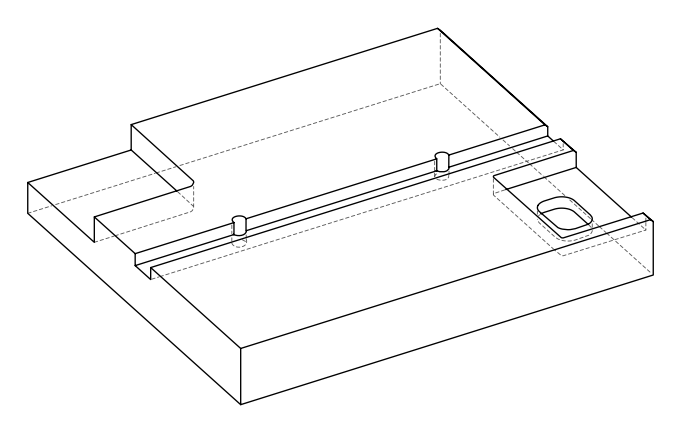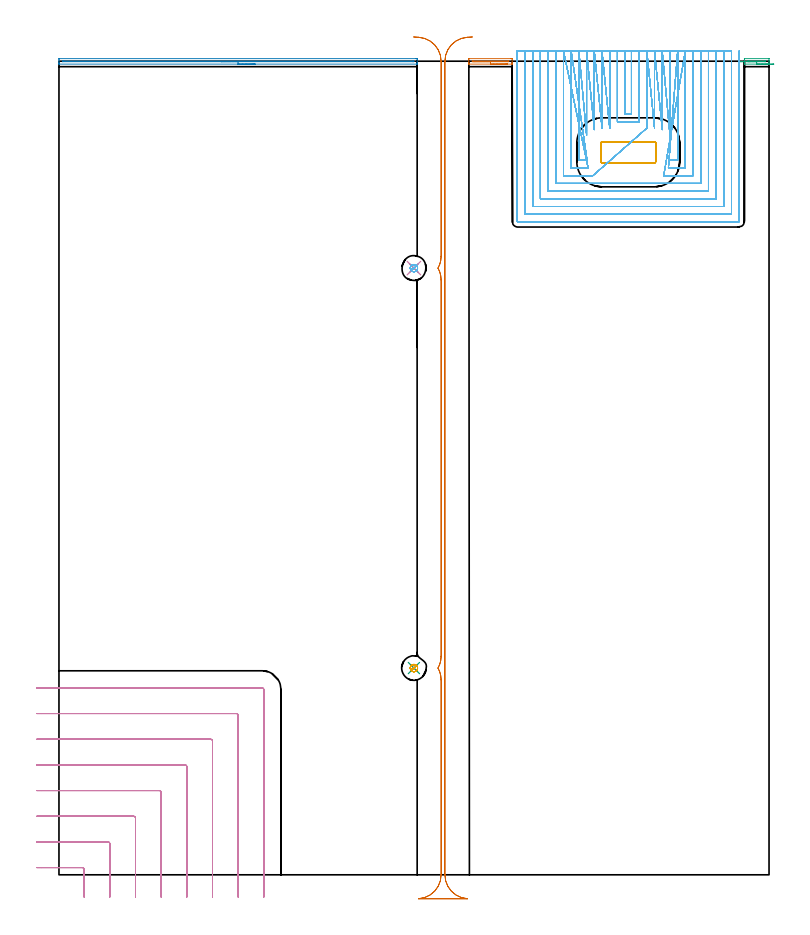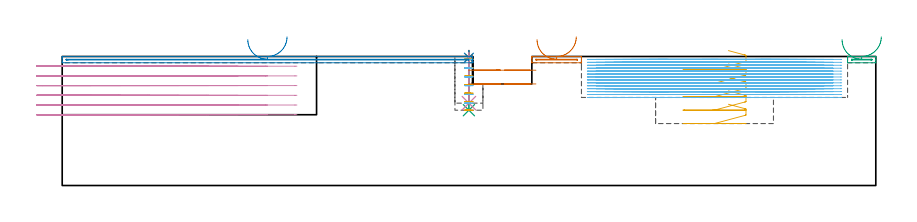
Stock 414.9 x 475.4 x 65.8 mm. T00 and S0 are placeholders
(PLAN: 13 operations, 7 tool changes, 163.4 min)
(1 SPOT_DRILL | STEP1POCKET | NXT0321_9005460120000 | 0.03 min | 2 mm3)
(2 SPOT_DRILL_1 | STEP1POCKET_1 | NXT0321_9005460120000 | 0.03 min | 5 mm3)
(3 DRILL_BLIND_HOLE_INTO_CENTER | STEP1POCKET | NXT0301_128 | 0.12 min | 2961 mm3)
(4 DRILL_BLIND_HOLE_INTO_CENTER_1 | STEP1POCKET_1 | NXT0301_128 | 0.1 min | 2554 mm3)
(5 MILL_ROUGH_BLIND_HOLE_CONTOUR | STEP1POCKET | NXT0201_013 | Spiral | 0.63 min | 1429 mm3)
(6 MILL_ROUGH_BLIND_HOLE_CONTOUR_1 | STEP1POCKET_1 | NXT0201_013 | Spiral | 0.54 min | 1256 mm3)
(7 AREA_MILL | FG_CHAMFER_SURFACE | UGT0205_001 | 0.55 min | 154 mm3)
(8 AREA_MILL_1 | FG_CHAMFER_SURFACE_1 | UGT0205_001 | 3.49 min | 1084 mm3)
(9 AREA_MILL_2 | FG_CHAMFER_SURFACE_2 | UGT0205_001 | 0.37 min | 86 mm3)
(10 MILL_CORNER_NOTCH_RECTANGULAR | CORNER_NOTCH_RECTANGULAR | UGT0201_136 | Follow Part, ap 5, ae 75% | 15.7 min | 458443 mm3)
(11 MILL_RECTANGULAR_POCKET | POCKET_RECTANGULAR_STRAIGHT | UGT0201_006 | Follow Part, ap 7, ae 75% | 1.66 min | 76507 mm3)
(12 MILL_SLOT | SLOT_PARTIAL_RECTANGULAR | UGT0201_014 | Follow Part, ap 1.5, ae 75% | 135.9 min | 227926 mm3)
(13 MILL_RECTANGULAR_SLOT | SLOT_RECTANGULAR | UGT0201_006 | Follow Part, ap 7, ae 75% | 4.31 min | 199561 mm3)
(TOOL NXT0321_9005460120000 | NC Spot Drill, 142deg, 12mm, Carbide, Uncoated | D12 PA142 FL30 Z2)
(TOOL NXT0301_128 | Carbide Drill 12mm [861.1-1200-036A1-GP GC34] | D12 PA150 FL37.4 Z2)
(TOOL NXT0201_013 | ENDMILL 10mm | D10 FL30 Z4)
(TOOL UGT0205_001 | Chamfer Mill 20 x 3 x 45 deg. | D20 FL50 Z2)
(TOOL UGT0201_136 | Carbide End Mill 20.0 | D20 FL30 Z4)
(TOOL UGT0201_006 | End Mill 28 mm | D28 FL25 Z2)
(TOOL UGT0201_014 | End mill 6 mm | D6 FL24 Z4)
(OP 1 SPOT_DRILL)
G17 G21 G94 G90
T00 M6
G54
G17 G0 G90 X207.4 Y120.8 S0 M3
G43 Z75.8 H0
G94 G81 G98 Z65.185 F250. R68.8
G80
M5
M2
(OP 2 SPOT_DRILL_1)
G17 G21 G94 G90
T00 M6
G54
G17 G0 G90 X207.4 Y354.5 S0 M3
G43 Z75.8 H0
G94 G81 G98 Z65.185 F250. R68.8
G80
M5
M2
(OP 3 DRILL_BLIND_HOLE_INTO_CENTER)
G17 G21 G94 G90
T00 M6
G54
G17 G0 G90 X207.4 Y120.8 S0 M3
G43 Z75.8 H1
G94 G81 G98 Z38.4 F250. R67.8
G80
M5
M2
(OP 4 DRILL_BLIND_HOLE_INTO_CENTER_1)
G17 G21 G94 G90
T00 M6
G54
G17 G0 G90 X207.4 Y354.5 S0 M3
G43 Z75.8 H1
G94 G81 G98 Z42. F250. R67.8
G80
M5
M2
(OP 5 MILL_ROUGH_BLIND_HOLE_CONTOUR)
G17 G21 G94 G90
T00 M6
G54
G17 G0 G90 X207.4 Y120.8 S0 M3
G43 Z75.8 H0
Z64.457
G94 G3 X207.793 Y122.557 R0.923 F250.
X205.455 Y121.715 R1.757
X206.485 Y118.855 R2.15
X205.455 Y121.715 R-2.15
X205.97 Y120.285 R1.075
X207.4 Y120.8 R1.075
G0 Z60.114
G3 X207.793 Y122.557 R0.923
X205.455 Y121.715 R1.757
X206.485 Y118.855 R2.15
X205.455 Y121.715 R-2.15
X205.97 Y120.285 R1.075
X207.4 Y120.8 R1.075
G0 Z55.771
G3 X207.793 Y122.557 R0.923
X205.455 Y121.715 R1.757
X206.485 Y118.855 R2.15
X205.455 Y121.715 R-2.15
X205.97 Y120.285 R1.075
X207.4 Y120.8 R1.075
G0 Z51.429
G3 X207.793 Y122.557 R0.923
X205.455 Y121.715 R1.757
X206.485 Y118.855 R2.15
X205.455 Y121.715 R-2.15
X205.97 Y120.285 R1.075
X207.4 Y120.8 R1.075
G0 Z47.086
G3 X207.793 Y122.557 R0.923
X205.455 Y121.715 R1.757
X206.485 Y118.855 R2.15
X205.455 Y121.715 R-2.15
X205.97 Y120.285 R1.075
X207.4 Y120.8 R1.075
G0 Z42.743
G3 X207.793 Y122.557 R0.923
X205.455 Y121.715 R1.757
X206.485 Y118.855 R2.15
X205.455 Y121.715 R-2.15
X205.97 Y120.285 R1.075
X207.4 Y120.8 R1.075
G0 Z38.4
G3 X207.793 Y122.557 R0.923
X205.455 Y121.715 R1.757
X206.485 Y118.855 R2.15
X205.455 Y121.715 R-2.15
X205.97 Y120.285 R1.075
X207.4 Y120.8 R1.075
G0 Z75.8
M5
M2
(OP 6 MILL_ROUGH_BLIND_HOLE_CONTOUR_1)
G17 G21 G94 G90
T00 M6
G54
G17 G0 G90 X207.4 Y354.5 S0 M3
G43 Z75.8 H0
Z64.333
G94 G3 X207.793 Y356.257 R0.923 F250.
X205.455 Y355.415 R1.757
X206.485 Y352.555 R2.15
X205.455 Y355.415 R-2.15
X205.97 Y353.985 R1.075
X207.4 Y354.5 R1.075
G0 Z59.867
G3 X207.793 Y356.257 R0.923
X205.455 Y355.415 R1.757
X206.485 Y352.555 R2.15
X205.455 Y355.415 R-2.15
X205.97 Y353.985 R1.075
X207.4 Y354.5 R1.075
G0 Z55.4
G3 X207.793 Y356.257 R0.923
X205.455 Y355.415 R1.757
X206.485 Y352.555 R2.15
X205.455 Y355.415 R-2.15
X205.97 Y353.985 R1.075
X207.4 Y354.5 R1.075
G0 Z50.933
G3 X207.793 Y356.257 R0.923
X205.455 Y355.415 R1.757
X206.485 Y352.555 R2.15
X205.455 Y355.415 R-2.15
X205.97 Y353.985 R1.075
X207.4 Y354.5 R1.075
G0 Z46.467
G3 X207.793 Y356.257 R0.923
X205.455 Y355.415 R1.757
X206.485 Y352.555 R2.15
X205.455 Y355.415 R-2.15
X205.97 Y353.985 R1.075
X207.4 Y354.5 R1.075
G0 Z42.
G3 X207.793 Y356.257 R0.923
X205.455 Y355.415 R1.757
X206.485 Y352.555 R2.15
X205.455 Y355.415 R-2.15
X205.97 Y353.985 R1.075
X207.4 Y354.5 R1.075
G0 Z75.8
M5
M2
(OP 7 AREA_MILL)
G17 G21 G94 G90
T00 M6
G54
G17 G0 G90 X262.15 Y473.7 S1061 M3
G43 Z75.8 H0
G94 G1 X262.112 Z74.928 F250.
X261.998 Z74.063
X261.809 Z73.212
X261.547 Z72.38
X261.213 Z71.574
X260.81 Z70.8
X260.342 Z70.064
X259.81 Z69.372
X259.221 Z68.729
X258.578 Z68.139
X257.886 Z67.608
X257.15 Z67.14
X256.376 Z66.737
X255.57 Z66.403
X254.738 Z66.141
X253.886 Z65.952
X253.022 Z65.838
X252.15 Z65.8
X239.657
X239.51 Y473.703 Z65.788
X239.504 Y473.802 Z65.69
X239.5 Y473.908 Z65.591
Y474.251 Z65.249
Y474.865 Z64.63
Y476.042 Z63.454
X239.502 Y476.605 Z62.891
X239.504 Y476.892 Z62.606
X239.51 Y476.893 Z62.604
X239.809 Y476.9 Z62.6
X264.196
X264.492 Y476.899 Z62.601
X264.79 Y476.893 Z62.604
X264.796 Y476.892 Z62.606
X264.8 Y476.605 Z62.891
Y474.865 Z64.63
Y473.908 Z65.592
X264.796 Y473.802 Z65.69
X264.79 Y473.703 Z65.788
X264.642 Y473.7 Z65.8
X252.15
Y475.114 Z64.386
X241.888 Y475.115 Z64.385
X241.629 Y475.117 Z64.383
X241.542 Y475.121 Z64.379
X241.509 Y475.125 Z64.375
X241.508 Y475.143 Z64.357
X241.503 Y475.24 Z64.26
X241.51 Y475.469 Z64.031
X241.744 Y475.479 Z64.021
X241.888 Y475.482 Z64.018
X242.145 Y475.485 Z64.015
X262.412
X262.671 Y475.483 Z64.017
X262.758 Y475.479 Z64.021
X262.791 Y475.475 Z64.025
X262.792 Y475.457 Z64.043
X262.795 Y475.361 Z64.139
X262.783 Y475.121 Z64.379
X262.412 Y475.117 Z64.383
X262.155 Y475.115 Z64.385
X252.15 Y475.114 Z64.386
X251.278 Z64.424
X250.414 Z64.538
X249.562 Z64.726
X248.73 Z64.989
X247.924 Z65.323
X247.15 Z65.725
X246.414 Z66.194
X245.722 Z66.725
X245.079 Z67.315
X244.49 Z67.958
X243.958 Z68.65
X243.49 Z69.386
X243.087 Z70.16
X242.753 Z70.966
X242.491 Z71.798
X242.302 Z72.649
X242.188 Z73.514
X242.15 Z74.386
G0 Z75.8
M5
M2
(OP 8 AREA_MILL_1)
G17 G21 G94 G90
T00 M6
G54
G17 G0 G90 X114.65 Y473.7 S1061 M3
G43 Z75.8 H0
G94 G1 X114.612 Z74.928 F250.
X114.498 Z74.063
X114.309 Z73.212
X114.047 Z72.38
X113.713 Z71.574
X113.31 Z70.8
X112.842 Z70.064
X112.31 Z69.372
X111.721 Z68.729
X111.078 Z68.139
X110.386 Z67.608
X109.65 Z67.14
X108.876 Z66.737
X108.07 Z66.403
X107.238 Z66.141
X106.386 Z65.952
X105.522 Z65.838
X104.65 Z65.8
X0.167
X0.01 Y473.703 Z65.788
X0.003 Y473.808 Z65.684
X0. Y473.92 Z65.579
Y474.214 Z65.285
Y474.865 Z64.63
Y476.06 Z63.436
X0.002 Y476.605 Z62.891
X0.004 Y476.892 Z62.606
X0.019 Y476.893 Z62.604
X0.318 Y476.9 Z62.6
X208.687
X208.983 Y476.899 Z62.601
X209.281 Y476.893 Z62.604
X209.296 Y476.892 Z62.606
X209.3 Y476.605 Z62.891
Y474.865 Z64.63
Y473.92 Z65.579
X209.297 Y473.808 Z65.684
X209.29 Y473.703 Z65.788
X209.133 Y473.7 Z65.8
X104.65
Y475.114 Z64.386
X2.399 Y475.115 Z64.385
X2.141 Y475.117 Z64.383
X2.047 Y475.121 Z64.379
X2.01 Y475.124 Z64.376
X2.008 Y475.144 Z64.356
X2.005 Y475.25 Z64.25
X2.017 Y475.479 Z64.021
X2.251 Y475.483 Z64.017
X2.399 Y475.485 Z64.015
X2.656 Y475.486 Z64.014
X3.037
X206.901 Y475.485 Z64.015
X207.159 Y475.483 Z64.017
X207.253 Y475.479 Z64.021
X207.29 Y475.476 Z64.024
X207.293 Y475.456 Z64.044
X207.299 Y475.347 Z64.153
Y475.199 Z64.301
X207.298 Y475.147 Z64.353
X207.295 Y475.126 Z64.374
X207.291 Y475.122 Z64.378
X207.281 Y475.12 Z64.38
X206.901 Y475.116 Z64.384
X206.644 Y475.114 Z64.386
X206.389
X104.65
X103.778 Z64.424
X102.914 Z64.538
X102.062 Z64.726
X101.23 Z64.989
X100.424 Z65.323
X99.65 Z65.725
X98.914 Z66.194
X98.222 Z66.725
X97.579 Z67.315
X96.99 Z67.958
X96.458 Z68.65
X95.99 Z69.386
X95.587 Z70.16
X95.253 Z70.966
X94.991 Z71.798
X94.802 Z72.649
X94.688 Z73.514
X94.65 Z74.386
G0 Z75.8
M5
M2
(OP 9 AREA_MILL_2)
G17 G21 G94 G90
T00 M6
G54
G17 G0 G90 X417.7 Y473.7 S1061 M3
G43 Z75.8 H0
G94 G1 X417.662 Z74.928 F250.
X417.548 Z74.063
X417.359 Z73.212
X417.097 Z72.38
X416.763 Z71.574
X416.36 Z70.8
X415.892 Z70.064
X415.36 Z69.372
X414.771 Z68.729
X414.128 Z68.139
X413.436 Z67.608
X412.7 Z67.14
X411.926 Z66.737
X411.12 Z66.403
X410.288 Z66.141
X409.437 Z65.952
X408.572 Z65.838
X407.7 Z65.8
X400.597
X400.51 Y473.703 Z65.789
X400.5 Y473.829 Z65.669
Y474.376 Z65.123
Y475.354 Z64.144
Y475.735 Z63.761
Y475.926 Z63.571
Y476.605 Z62.892
Y476.795 Z62.702
X400.502 Y476.892 Z62.606
X400.597 Y476.9 Z62.6
X414.509
X414.803 Y476.896 Z62.604
X414.898 Y476.892 Z62.606
X414.9 Y476.795 Z62.702
Y475.735 Z63.761
Y475.354 Z64.144
Y474.376 Z65.123
Y473.995 Z65.503
X414.899 Y473.827 Z65.671
X414.89 Y473.703 Z65.789
X414.803 Y473.7 Z65.8
X407.7
Y475.114 Z64.386
X403.45
X403.196 Y475.115 Z64.385
X402.817 Y475.116 Z64.384
X402.558 Y475.119 Z64.381
X402.52 Y475.121 Z64.379
X402.51 Y475.133 Z64.367
X402.503 Y475.172 Z64.328
X402.505 Y475.261 Z64.239
X402.514 Y475.479 Z64.021
X402.568 Y475.481 Z64.019
X402.696 Y475.484 Z64.016
X402.817 Y475.485 Z64.015
X403.071 Y475.486 Z64.014
X412.329 Y475.485 Z64.015
X412.583 Y475.484 Z64.016
X412.842 Y475.481 Z64.019
X412.88 Y475.479 Z64.021
X412.89 Y475.467 Z64.033
X412.896 Y475.429 Z64.071
X412.892 Y475.145 Z64.355
X412.891 Y475.128 Z64.372
X412.865 Y475.121 Z64.379
X412.773 Y475.118 Z64.382
X412.583 Y475.116 Z64.384
X412.329 Y475.114 Z64.386
X412.074
X407.7
X406.828 Z64.424
X405.964 Z64.538
X405.112 Z64.726
X404.28 Z64.989
X403.474 Z65.323
X402.7 Z65.725
X401.964 Z66.194
X401.272 Z66.725
X400.629 Z67.315
X400.04 Z67.958
X399.508 Z68.65
X399.04 Z69.386
X398.637 Z70.16
X398.303 Z70.965
X398.041 Z71.798
X397.852 Z72.649
X397.738 Z73.514
X397.7 Z74.386
G0 Z75.8
M5
M2
(OP 10 MILL_CORNER_NOTCH_RECTANGULAR)
G17 G21 G94 G90
T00 M6
G54
G17 G0 G90 X14.7 Y-13. S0 M3
G43 Z75.8 H0
Z60.85
G94 G1 Y-10. F250.
Y3.208 F500.
G3 X13.708 Y4.2 R1.
G1 X-10.
X-13. F250.
G0 Z75.8
X29.7 Y-13.
Z60.85
G1 Y-10.
Y18.207 F500.
G3 X28.707 Y19.2 R1.
G1 X-10.
X-13. F250.
G0 Z75.8
X44.7 Y-13.
Z60.85
G1 Y-10.
Y33.207 F500.
G3 X43.707 Y34.2 R1.
G1 X-10.
X-13. F250.
G0 Z75.8
X59.7 Y-13.
Z60.85
G1 Y-10.
Y48.206 F500.
G3 X58.706 Y49.2 R1.
G1 X-10.
X-13. F250.
G0 Z75.8
X74.7 Y-13.
Z60.85
G1 Y-10.
Y63.206 F500.
G3 X73.706 Y64.2 R1.
G1 X-10.
X-13. F250.
G0 Z75.8
X89.7 Y-13.
Z60.85
G1 Y-10.
Y78.206 F500.
G3 X88.706 Y79.2 R1.
G1 X-10.
X-13. F250.
G0 Z75.8
X104.7 Y-13.
Z60.85
G1 Y-10.
Y93.205 F500.
G3 X103.705 Y94.2 R1.
G1 X-10.
X-13. F250.
G0 Z75.8
X119.7 Y-13.
Z60.85
G1 Y-10.
Y108.205 F500.
G3 X118.705 Y109.2 R1.
G1 X-10.
X-13. F250.
G0 Z75.8
X14.7 Y-13.
Z55.9
G1 Y-10.
Y3.208 F500.
G3 X13.708 Y4.2 R1.
G1 X-10.
X-13. F250.
G0 Z75.8
X29.7 Y-13.
Z55.9
G1 Y-10.
Y18.207 F500.
G3 X28.707 Y19.2 R1.
G1 X-10.
X-13. F250.
G0 Z75.8
X44.7 Y-13.
Z55.9
G1 Y-10.
Y33.207 F500.
G3 X43.707 Y34.2 R1.
G1 X-10.
X-13. F250.
G0 Z75.8
X59.7 Y-13.
Z55.9
G1 Y-10.
Y48.206 F500.
G3 X58.706 Y49.2 R1.
G1 X-10.
X-13. F250.
G0 Z75.8
X74.7 Y-13.
Z55.9
G1 Y-10.
Y63.206 F500.
G3 X73.706 Y64.2 R1.
G1 X-10.
X-13. F250.
G0 Z75.8
X89.7 Y-13.
Z55.9
G1 Y-10.
Y78.206 F500.
G3 X88.706 Y79.2 R1.
G1 X-10.
X-13. F250.
G0 Z75.8
X104.7 Y-13.
Z55.9
G1 Y-10.
Y93.205 F500.
G3 X103.705 Y94.2 R1.
G1 X-10.
X-13. F250.
G0 Z75.8
X119.7 Y-13.
Z55.9
G1 Y-10.
Y108.205 F500.
G3 X118.705 Y109.2 R1.
G1 X-10.
X-13. F250.
G0 Z75.8
X14.7 Y-13.
Z50.95
G1 Y-10.
Y3.208 F500.
G3 X13.708 Y4.2 R1.
G1 X-10.
X-13. F250.
G0 Z75.8
X29.7 Y-13.
Z50.95
G1 Y-10.
Y18.207 F500.
G3 X28.707 Y19.2 R1.
G1 X-10.
X-13. F250.
G0 Z75.8
X44.7 Y-13.
Z50.95
G1 Y-10.
Y33.207 F500.
G3 X43.707 Y34.2 R1.
G1 X-10.
X-13. F250.
G0 Z75.8
X59.7 Y-13.
Z50.95
G1 Y-10.
Y48.206 F500.
G3 X58.706 Y49.2 R1.
G1 X-10.
X-13. F250.
G0 Z75.8
X74.7 Y-13.
Z50.95
G1 Y-10.
Y63.206 F500.
G3 X73.706 Y64.2 R1.
G1 X-10.
X-13. F250.
G0 Z75.8
X89.7 Y-13.
Z50.95
G1 Y-10.
Y78.206 F500.
G3 X88.706 Y79.2 R1.
G1 X-10.
X-13. F250.
G0 Z75.8
X104.7 Y-13.
Z50.95
G1 Y-10.
Y93.205 F500.
G3 X103.705 Y94.2 R1.
G1 X-10.
X-13. F250.
G0 Z75.8
X119.7 Y-13.
Z50.95
G1 Y-10.
Y108.205 F500.
G3 X118.705 Y109.2 R1.
G1 X-10.
X-13. F250.
G0 Z75.8
X14.7 Y-13.
Z46.
G1 Y-10.
Y3.208 F500.
G3 X13.708 Y4.2 R1.
G1 X-10.
X-13. F250.
G0 Z75.8
X29.7 Y-13.
Z46.
G1 Y-10.
Y18.207 F500.
G3 X28.707 Y19.2 R1.
G1 X-10.
X-13. F250.
G0 Z75.8
X44.7 Y-13.
Z46.
G1 Y-10.
Y33.207 F500.
G3 X43.707 Y34.2 R1.
G1 X-10.
X-13. F250.
G0 Z75.8
X59.7 Y-13.
Z46.
G1 Y-10.
Y48.206 F500.
G3 X58.706 Y49.2 R1.
G1 X-10.
X-13. F250.
G0 Z75.8
X74.7 Y-13.
Z46.
G1 Y-10.
Y63.206 F500.
G3 X73.706 Y64.2 R1.
G1 X-10.
X-13. F250.
G0 Z75.8
X89.7 Y-13.
Z46.
G1 Y-10.
Y78.206 F500.
G3 X88.706 Y79.2 R1.
G1 X-10.
X-13. F250.
G0 Z75.8
X104.7 Y-13.
Z46.
G1 Y-10.
Y93.205 F500.
G3 X103.705 Y94.2 R1.
G1 X-10.
X-13. F250.
G0 Z75.8
X119.7 Y-13.
Z46.
G1 Y-10.
Y108.205 F500.
G3 X118.705 Y109.2 R1.
G1 X-10.
X-13. F250.
G0 Z75.8
X14.7 Y-13.
Z41.05
G1 Y-10.
Y3.208 F500.
G3 X13.708 Y4.2 R1.
G1 X-10.
X-13. F250.
G0 Z75.8
X29.7 Y-13.
Z41.05
G1 Y-10.
Y18.207 F500.
G3 X28.707 Y19.2 R1.
G1 X-10.
X-13. F250.
G0 Z75.8
X44.7 Y-13.
Z41.05
G1 Y-10.
Y33.207 F500.
G3 X43.707 Y34.2 R1.
G1 X-10.
X-13. F250.
G0 Z75.8
X59.7 Y-13.
Z41.05
G1 Y-10.
Y48.206 F500.
G3 X58.706 Y49.2 R1.
G1 X-10.
X-13. F250.
G0 Z75.8
X74.7 Y-13.
Z41.05
G1 Y-10.
Y63.206 F500.
G3 X73.706 Y64.2 R1.
G1 X-10.
X-13. F250.
G0 Z75.8
X89.7 Y-13.
Z41.05
G1 Y-10.
Y78.206 F500.
G3 X88.706 Y79.2 R1.
G1 X-10.
X-13. F250.
G0 Z75.8
X104.7 Y-13.
Z41.05
G1 Y-10.
Y93.205 F500.
G3 X103.705 Y94.2 R1.
G1 X-10.
X-13. F250.
G0 Z75.8
X119.7 Y-13.
Z41.05
G1 Y-10.
Y108.205 F500.
G3 X118.705 Y109.2 R1.
G1 X-10.
X-13. F250.
G0 Z75.8
X14.7 Y-13.
Z36.1
G1 Y-10.
Y3.208 F500.
G3 X13.708 Y4.2 R1.
G1 X-10.
X-13. F250.
G0 Z75.8
X29.7 Y-13.
Z36.1
G1 Y-10.
Y18.207 F500.
G3 X28.707 Y19.2 R1.
G1 X-10.
X-13. F250.
G0 Z75.8
X44.7 Y-13.
Z36.1
G1 Y-10.
Y33.207 F500.
G3 X43.707 Y34.2 R1.
G1 X-10.
X-13. F250.
G0 Z75.8
X59.7 Y-13.
Z36.1
G1 Y-10.
Y48.206 F500.
G3 X58.706 Y49.2 R1.
G1 X-10.
X-13. F250.
G0 Z75.8
X74.7 Y-13.
Z36.1
G1 Y-10.
Y63.206 F500.
G3 X73.706 Y64.2 R1.
G1 X-10.
X-13. F250.
G0 Z75.8
X89.7 Y-13.
Z36.1
G1 Y-10.
Y78.206 F500.
G3 X88.706 Y79.2 R1.
G1 X-10.
X-13. F250.
G0 Z75.8
X104.7 Y-13.
Z36.1
G1 Y-10.
Y93.205 F500.
G3 X103.705 Y94.2 R1.
G1 X-10.
X-13. F250.
G0 Z75.8
X119.7 Y-13.
Z36.1
G1 Y-10.
Y108.205 F500.
G3 X118.705 Y109.2 R1.
G1 X-10.
X-13. F250.
G0 Z75.8
M5
M2
(OP 11 MILL_RECTANGULAR_POCKET)
G17 G21 G94 G90
T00 M6
G54
G17 G0 G90 X339.732 Y416. S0 M3
G43 Z75.8 H0
Z68.8
G94 G1 X348. Z66.585 F250.
X348.084 Z66.562
X348.308 Y416.066 Z66.499
X348.499 Y416.201 Z66.437
X348.634 Y416.392 Z66.374
X348.7 Y416.616 Z66.312
Y427.684 Z63.346
X348.634 Y427.908 Z63.283
X348.499 Y428.099 Z63.221
X348.308 Y428.234 Z63.158
X348.084 Y428.3 Z63.095
X332.65 Z58.96
X317.3 F500.
G3 X316.6 Y427.6 R0.7
G1 Y416.7
G3 X317.3 Y416. R0.7
G1 X348.
G3 X348.7 Y416.7 R0.7
G1 Y427.6
G3 X348. Y428.3 R0.7
G1 X332.65
X331.65
G0 X339.732 Y416. Z61.96
G1 X348. Z59.745 F250.
X348.084 Z59.722
X348.308 Y416.066 Z59.659
X348.499 Y416.201 Z59.597
X348.634 Y416.392 Z59.534
X348.7 Y416.616 Z59.472
Y427.684 Z56.506
X348.634 Y427.908 Z56.443
X348.499 Y428.099 Z56.381
X348.308 Y428.234 Z56.318
X348.084 Y428.3 Z56.255
X332.65 Z52.12
X317.3 F500.
G3 X316.6 Y427.6 R0.7
G1 Y416.7
G3 X317.3 Y416. R0.7
G1 X348.
G3 X348.7 Y416.7 R0.7
G1 Y427.6
G3 X348. Y428.3 R0.7
G1 X332.65
X331.65
G0 X339.732 Y416. Z55.12
G1 X348. Z52.905 F250.
X348.084 Z52.882
X348.308 Y416.066 Z52.819
X348.499 Y416.201 Z52.757
X348.634 Y416.392 Z52.694
X348.7 Y416.616 Z52.632
Y427.684 Z49.666
X348.634 Y427.908 Z49.603
X348.499 Y428.099 Z49.541
X348.308 Y428.234 Z49.478
X348.084 Y428.3 Z49.415
X332.65 Z45.28
X317.3 F500.
G3 X316.6 Y427.6 R0.7
G1 Y416.7
G3 X317.3 Y416. R0.7
G1 X348.
G3 X348.7 Y416.7 R0.7
G1 Y427.6
G3 X348. Y428.3 R0.7
G1 X332.65
X331.65
G0 X339.732 Y416. Z48.28
G1 X348. Z46.065 F250.
X348.084 Z46.042
X348.308 Y416.066 Z45.979
X348.499 Y416.201 Z45.917
X348.634 Y416.392 Z45.854
X348.7 Y416.616 Z45.792
Y427.684 Z42.826
X348.634 Y427.908 Z42.763
X348.499 Y428.099 Z42.701
X348.308 Y428.234 Z42.638
X348.084 Y428.3 Z42.575
X332.65 Z38.44
X317.3 F500.
G3 X316.6 Y427.6 R0.7
G1 Y416.7
G3 X317.3 Y416. R0.7
G1 X348.
G3 X348.7 Y416.7 R0.7
G1 Y427.6
G3 X348. Y428.3 R0.7
G1 X332.65
X331.65
G0 X339.732 Y416. Z41.44
G1 X348. Z39.225 F250.
X348.084 Z39.202
X348.308 Y416.066 Z39.139
X348.499 Y416.201 Z39.077
X348.634 Y416.392 Z39.014
X348.7 Y416.616 Z38.952
Y427.684 Z35.986
X348.634 Y427.908 Z35.923
X348.499 Y428.099 Z35.861
X348.308 Y428.234 Z35.798
X348.084 Y428.3 Z35.735
X332.65 Z31.6
X317.3 F500.
G3 X316.6 Y427.6 R0.7
G1 Y416.7
G3 X317.3 Y416. R0.7
G1 X348.
G3 X348.7 Y416.7 R0.7
G1 Y427.6
G3 X348. Y428.3 R0.7
G1 X332.65
X331.65
G0 Z75.8
M5
M2
(OP 12 MILL_SLOT)
G17 G21 G94 G90
T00 M6
G54
G17 G0 G90 X330.8 Y481.4 S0 M3
G43 Z75.8 H0
Z64.307
G94 G1 Y478.4 F250.
Y444.5 F500.
X334.5
Y478.4
Y481.4 F250.
X326.3
Y478.4
Y440. F500.
X339.
Y478.4
Y481.4 F250.
X321.8
Y478.4
Y439.3 F500.
Y436.3 F250.
X317.3 Y481.4 F500.
Y478.4 F250.
Y439.313 F500.
Y436.313 F250.
X312.8 Y481.4 F500.
Y478.4 F250.
Y438.409 F500.
Y435.409 F250.
X308.3 Y481.4 F500.
Y478.4 F250.
Y435.064 F500.
Y432.064 F250.
X303.8 Y481.4 F500.
Y478.4 F250.
Y417.5 F500.
X305.6
X308.6 F250.
X299.3 Y481.4 F500.
Y478.4 F250.
Y413. F500.
X306.204
X309.204 F250.
X294.8 Y481.4 F500.
Y478.4 F250.
Y408.5 F500.
X308.961
X311.961 F250.
X343.5 Y436.3 F500.
Y439.3 F250.
Y478.4 F500.
Y481.4 F250.
X348. Y436.309 F500.
Y439.309 F250.
Y478.4 F500.
Y481.4 F250.
X352.5 Y435.409 F500.
Y438.409 F250.
Y478.4 F500.
Y481.4 F250.
X357. Y432.067 F500.
Y435.067 F250.
Y478.4 F500.
Y481.4 F250.
X356.7 Y417.5 F500.
X359.7 F250.
X361.5 F500.
Y478.4
Y481.4 F250.
X356.101 Y413. F500.
X359.101 F250.
X366. F500.
Y478.4
Y481.4 F250.
X353.345 Y408.5 F500.
X356.345 F250.
X370.5 F500.
Y478.4
Y481.4 F250.
X290.3
Y478.4
Y404. F500.
X375.
Y478.4
Y481.4 F250.
X285.8
Y478.4
Y399.5 F500.
X379.5
Y478.4
Y481.4 F250.
X281.3
Y478.4
Y395. F500.
X384.
Y478.4
Y481.4 F250.
X276.8
Y478.4
Y390.5 F500.
X388.5
Y478.4
Y481.4 F250.
X272.3
Y478.4
Y386. F500.
X393.
Y478.4
Y481.4 F250.
X267.8
Y478.4
Y381.9 F500.
G3 X268.2 Y381.5 R0.4
G1 X397.1
G3 X397.5 Y381.9 R0.4
G1 Y478.4
Y481.4 F250.
G0 X330.8 Z62.814
G1 Y478.4
Y444.5 F500.
X334.5
Y478.4
Y481.4 F250.
X326.3
Y478.4
Y440. F500.
X339.
Y478.4
Y481.4 F250.
X321.8
Y478.4
Y439.3 F500.
Y436.3 F250.
X317.3 Y481.4 F500.
Y478.4 F250.
Y439.313 F500.
Y436.313 F250.
X312.8 Y481.4 F500.
Y478.4 F250.
Y438.409 F500.
Y435.409 F250.
X308.3 Y481.4 F500.
Y478.4 F250.
Y435.064 F500.
Y432.064 F250.
X303.8 Y481.4 F500.
Y478.4 F250.
Y417.5 F500.
X305.6
X308.6 F250.
X299.3 Y481.4 F500.
Y478.4 F250.
Y413. F500.
X306.204
X309.204 F250.
X294.8 Y481.4 F500.
Y478.4 F250.
Y408.5 F500.
X308.961
X311.961 F250.
X343.5 Y436.3 F500.
Y439.3 F250.
Y478.4 F500.
Y481.4 F250.
X348. Y436.309 F500.
Y439.309 F250.
Y478.4 F500.
Y481.4 F250.
X352.5 Y435.409 F500.
Y438.409 F250.
Y478.4 F500.
Y481.4 F250.
X357. Y432.067 F500.
Y435.067 F250.
Y478.4 F500.
Y481.4 F250.
X356.7 Y417.5 F500.
X359.7 F250.
X361.5 F500.
Y478.4
Y481.4 F250.
X356.101 Y413. F500.
X359.101 F250.
X366. F500.
Y478.4
Y481.4 F250.
X353.345 Y408.5 F500.
X356.345 F250.
X370.5 F500.
Y478.4
Y481.4 F250.
X290.3
Y478.4
Y404. F500.
X375.
Y478.4
Y481.4 F250.
X285.8
Y478.4
Y399.5 F500.
X379.5
Y478.4
Y481.4 F250.
X281.3
Y478.4
Y395. F500.
X384.
Y478.4
Y481.4 F250.
X276.8
Y478.4
Y390.5 F500.
X388.5
Y478.4
Y481.4 F250.
X272.3
Y478.4
Y386. F500.
X393.
Y478.4
Y481.4 F250.
X267.8
Y478.4
Y381.9 F500.
G3 X268.2 Y381.5 R0.4
G1 X397.1
G3 X397.5 Y381.9 R0.4
G1 Y478.4
Y481.4 F250.
G0 X330.8 Z61.321
G1 Y478.4
Y444.5 F500.
X334.5
Y478.4
Y481.4 F250.
X326.3
Y478.4
Y440. F500.
X339.
Y478.4
Y481.4 F250.
X321.8
Y478.4
Y439.3 F500.
Y436.3 F250.
X317.3 Y481.4 F500.
Y478.4 F250.
Y439.313 F500.
Y436.313 F250.
X312.8 Y481.4 F500.
Y478.4 F250.
Y438.409 F500.
Y435.409 F250.
X308.3 Y481.4 F500.
Y478.4 F250.
Y435.064 F500.
Y432.064 F250.
X303.8 Y481.4 F500.
Y478.4 F250.
Y417.5 F500.
X305.6
X308.6 F250.
X299.3 Y481.4 F500.
Y478.4 F250.
Y413. F500.
X306.204
X309.204 F250.
X294.8 Y481.4 F500.
Y478.4 F250.
Y408.5 F500.
X308.963
X311.963 F250.
X343.5 Y436.3 F500.
Y439.3 F250.
Y478.4 F500.
Y481.4 F250.
X348. Y436.309 F500.
Y439.309 F250.
Y478.4 F500.
Y481.4 F250.
X352.5 Y435.409 F500.
Y438.409 F250.
Y478.4 F500.
Y481.4 F250.
X357. Y432.067 F500.
Y435.067 F250.
Y478.4 F500.
Y481.4 F250.
X356.7 Y417.5 F500.
X359.7 F250.
X361.5 F500.
Y478.4
Y481.4 F250.
X356.101 Y413. F500.
X359.101 F250.
X366. F500.
Y478.4
Y481.4 F250.
X353.345 Y408.5 F500.
X356.345 F250.
X370.5 F500.
Y478.4
Y481.4 F250.
X290.3
Y478.4
Y404. F500.
X375.
Y478.4
Y481.4 F250.
X285.8
Y478.4
Y399.5 F500.
X379.5
Y478.4
Y481.4 F250.
X281.3
Y478.4
Y395. F500.
X384.
Y478.4
Y481.4 F250.
X276.8
Y478.4
Y390.5 F500.
X388.5
Y478.4
Y481.4 F250.
X272.3
Y478.4
Y386. F500.
X393.
Y478.4
Y481.4 F250.
X267.8
Y478.4
Y381.9 F500.
G3 X268.2 Y381.5 R0.4
G1 X397.1
G3 X397.5 Y381.9 R0.4
G1 Y478.4
Y481.4 F250.
G0 X330.8 Z59.829
G1 Y478.4
Y444.5 F500.
X334.5
Y478.4
Y481.4 F250.
X326.3
Y478.4
Y440. F500.
X339.
Y478.4
Y481.4 F250.
X321.8
Y478.4
Y439.3 F500.
Y436.3 F250.
X317.3 Y481.4 F500.
Y478.4 F250.
Y439.313 F500.
Y436.313 F250.
X312.8 Y481.4 F500.
Y478.4 F250.
Y438.409 F500.
Y435.409 F250.
X308.3 Y481.4 F500.
Y478.4 F250.
Y435.064 F500.
Y432.064 F250.
X303.8 Y481.4 F500.
Y478.4 F250.
Y417.5 F500.
X305.6
X308.6 F250.
X299.3 Y481.4 F500.
Y478.4 F250.
Y413. F500.
X306.204
X309.204 F250.
X294.8 Y481.4 F500.
Y478.4 F250.
Y408.5 F500.
X308.963
X311.963 F250.
X343.5 Y436.3 F500.
Y439.3 F250.
Y478.4 F500.
Y481.4 F250.
X348. Y436.309 F500.
Y439.309 F250.
Y478.4 F500.
Y481.4 F250.
X352.5 Y435.409 F500.
Y438.409 F250.
Y478.4 F500.
Y481.4 F250.
X357. Y432.067 F500.
Y435.067 F250.
Y478.4 F500.
Y481.4 F250.
X356.7 Y417.5 F500.
X359.7 F250.
X361.5 F500.
Y478.4
Y481.4 F250.
X356.101 Y413. F500.
X359.101 F250.
X366. F500.
Y478.4
Y481.4 F250.
X353.345 Y408.5 F500.
X356.345 F250.
X370.5 F500.
Y478.4
Y481.4 F250.
X290.3
Y478.4
Y404. F500.
X375.
Y478.4
Y481.4 F250.
X285.8
Y478.4
Y399.5 F500.
X379.5
Y478.4
Y481.4 F250.
X281.3
Y478.4
Y395. F500.
X384.
Y478.4
Y481.4 F250.
X276.8
Y478.4
Y390.5 F500.
X388.5
Y478.4
Y481.4 F250.
X272.3
Y478.4
Y386. F500.
X393.
Y478.4
Y481.4 F250.
X267.8
Y478.4
Y381.9 F500.
G3 X268.2 Y381.5 R0.4
G1 X397.1
G3 X397.5 Y381.9 R0.4
G1 Y478.4
Y481.4 F250.
G0 X330.8 Z58.336
G1 Y478.4
Y444.5 F500.
X334.5
Y478.4
Y481.4 F250.
X326.3
Y478.4
Y440. F500.
X339.
Y478.4
Y481.4 F250.
X321.8
Y478.4
Y439.3 F500.
Y436.3 F250.
X317.3 Y481.4 F500.
Y478.4 F250.
Y439.313 F500.
Y436.313 F250.
X312.8 Y481.4 F500.
Y478.4 F250.
Y438.409 F500.
Y435.409 F250.
X308.3 Y481.4 F500.
Y478.4 F250.
Y435.064 F500.
Y432.064 F250.
X303.8 Y481.4 F500.
Y478.4 F250.
Y417.5 F500.
X305.6
X308.6 F250.
X299.3 Y481.4 F500.
Y478.4 F250.
Y413. F500.
X306.204
X309.204 F250.
X294.8 Y481.4 F500.
Y478.4 F250.
Y408.5 F500.
X308.961
X311.961 F250.
X343.5 Y436.3 F500.
Y439.3 F250.
Y478.4 F500.
Y481.4 F250.
X348. Y436.309 F500.
Y439.309 F250.
Y478.4 F500.
Y481.4 F250.
X352.5 Y435.409 F500.
Y438.409 F250.
Y478.4 F500.
Y481.4 F250.
X357. Y432.067 F500.
Y435.067 F250.
Y478.4 F500.
Y481.4 F250.
X356.7 Y417.5 F500.
X359.7 F250.
X361.5 F500.
Y478.4
Y481.4 F250.
X356.101 Y413. F500.
X359.101 F250.
X366. F500.
Y478.4
Y481.4 F250.
X353.345 Y408.5 F500.
X356.345 F250.
X370.5 F500.
Y478.4
Y481.4 F250.
X290.3
Y478.4
Y404. F500.
X375.
Y478.4
Y481.4 F250.
X285.8
Y478.4
Y399.5 F500.
X379.5
Y478.4
Y481.4 F250.
X281.3
Y478.4
Y395. F500.
X384.
Y478.4
Y481.4 F250.
X276.8
Y478.4
Y390.5 F500.
X388.5
Y478.4
Y481.4 F250.
X272.3
Y478.4
Y386. F500.
X393.
Y478.4
Y481.4 F250.
X267.8
Y478.4
Y381.9 F500.
G3 X268.2 Y381.5 R0.4
G1 X397.1
G3 X397.5 Y381.9 R0.4
G1 Y478.4
Y481.4 F250.
G0 X330.8 Z56.843
G1 Y478.4
Y444.5 F500.
X334.5
Y478.4
Y481.4 F250.
X326.3
Y478.4
Y440. F500.
X339.
Y478.4
Y481.4 F250.
X321.8
Y478.4
Y439.3 F500.
Y436.3 F250.
X317.3 Y481.4 F500.
Y478.4 F250.
Y439.313 F500.
Y436.313 F250.
X312.8 Y481.4 F500.
Y478.4 F250.
Y438.409 F500.
Y435.409 F250.
X308.3 Y481.4 F500.
Y478.4 F250.
Y435.064 F500.
Y432.064 F250.
X303.8 Y481.4 F500.
Y478.4 F250.
Y417.5 F500.
X305.6
X308.6 F250.
X299.3 Y481.4 F500.
Y478.4 F250.
Y413. F500.
X306.204
X309.204 F250.
X294.8 Y481.4 F500.
Y478.4 F250.
Y408.5 F500.
X308.961
X311.961 F250.
X343.5 Y436.3 F500.
Y439.3 F250.
Y478.4 F500.
Y481.4 F250.
X348. Y436.309 F500.
Y439.309 F250.
Y478.4 F500.
Y481.4 F250.
X352.5 Y435.409 F500.
Y438.409 F250.
Y478.4 F500.
Y481.4 F250.
X357. Y432.067 F500.
Y435.067 F250.
Y478.4 F500.
Y481.4 F250.
X356.7 Y417.5 F500.
X359.7 F250.
X361.5 F500.
Y478.4
Y481.4 F250.
X356.101 Y413. F500.
X359.101 F250.
X366. F500.
Y478.4
Y481.4 F250.
X353.345 Y408.5 F500.
X356.345 F250.
X370.5 F500.
Y478.4
Y481.4 F250.
X290.3
Y478.4
Y404. F500.
X375.
Y478.4
Y481.4 F250.
X285.8
Y478.4
Y399.5 F500.
X379.5
Y478.4
Y481.4 F250.
X281.3
Y478.4
Y395. F500.
X384.
Y478.4
Y481.4 F250.
X276.8
Y478.4
Y390.5 F500.
X388.5
Y478.4
Y481.4 F250.
X272.3
Y478.4
Y386. F500.
X393.
Y478.4
Y481.4 F250.
X267.8
Y478.4
Y381.9 F500.
G3 X268.2 Y381.5 R0.4
G1 X397.1
G3 X397.5 Y381.9 R0.4
G1 Y478.4
Y481.4 F250.
G0 X330.8 Z55.35
G1 Y478.4
Y444.5 F500.
X334.5
Y478.4
Y481.4 F250.
X326.3
Y478.4
Y440. F500.
X339.
Y478.4
Y481.4 F250.
X321.8
Y478.4
Y439.3 F500.
Y436.3 F250.
X317.3 Y481.4 F500.
Y478.4 F250.
Y439.313 F500.
Y436.313 F250.
X312.8 Y481.4 F500.
Y478.4 F250.
Y438.409 F500.
Y435.409 F250.
X308.3 Y481.4 F500.
Y478.4 F250.
Y435.064 F500.
Y432.064 F250.
X303.8 Y481.4 F500.
Y478.4 F250.
Y417.5 F500.
X305.6
X308.6 F250.
X299.3 Y481.4 F500.
Y478.4 F250.
Y413. F500.
X306.204
X309.204 F250.
X294.8 Y481.4 F500.
Y478.4 F250.
Y408.5 F500.
X308.961
X311.961 F250.
X343.5 Y436.3 F500.
Y439.3 F250.
Y478.4 F500.
Y481.4 F250.
X348. Y436.309 F500.
Y439.309 F250.
Y478.4 F500.
Y481.4 F250.
X352.5 Y435.409 F500.
Y438.409 F250.
Y478.4 F500.
Y481.4 F250.
X357. Y432.067 F500.
Y435.067 F250.
Y478.4 F500.
Y481.4 F250.
X356.7 Y417.5 F500.
X359.7 F250.
X361.5 F500.
Y478.4
Y481.4 F250.
X356.101 Y413. F500.
X359.101 F250.
X366. F500.
Y478.4
Y481.4 F250.
X353.345 Y408.5 F500.
X356.345 F250.
X370.5 F500.
Y478.4
Y481.4 F250.
X290.3
Y478.4
Y404. F500.
X375.
Y478.4
Y481.4 F250.
X285.8
Y478.4
Y399.5 F500.
X379.5
Y478.4
Y481.4 F250.
X281.3
Y478.4
Y395. F500.
X384.
Y478.4
Y481.4 F250.
X276.8
Y478.4
Y390.5 F500.
X388.5
Y478.4
Y481.4 F250.
X272.3
Y478.4
Y386. F500.
X393.
Y478.4
Y481.4 F250.
X267.8
Y478.4
Y381.9 F500.
G3 X268.2 Y381.5 R0.4
G1 X397.1
G3 X397.5 Y381.9 R0.4
G1 Y478.4
Y481.4 F250.
G0 X330.8 Z53.857
G1 Y478.4
Y444.5 F500.
X334.5
Y478.4
Y481.4 F250.
X326.3
Y478.4
Y440. F500.
X339.
Y478.4
Y481.4 F250.
X321.8
Y478.4
Y439.3 F500.
Y436.3 F250.
X317.3 Y481.4 F500.
Y478.4 F250.
Y439.313 F500.
Y436.313 F250.
X312.8 Y481.4 F500.
Y478.4 F250.
Y438.409 F500.
Y435.409 F250.
X308.3 Y481.4 F500.
Y478.4 F250.
Y435.064 F500.
Y432.064 F250.
X303.8 Y481.4 F500.
Y478.4 F250.
Y417.5 F500.
X305.6
X308.6 F250.
X299.3 Y481.4 F500.
Y478.4 F250.
Y413. F500.
X306.204
X309.204 F250.
X294.8 Y481.4 F500.
Y478.4 F250.
Y408.5 F500.
X308.961
X311.961 F250.
X343.5 Y436.3 F500.
Y439.3 F250.
Y478.4 F500.
Y481.4 F250.
X348. Y436.309 F500.
Y439.309 F250.
Y478.4 F500.
Y481.4 F250.
X352.5 Y435.409 F500.
Y438.409 F250.
Y478.4 F500.
Y481.4 F250.
X357. Y432.067 F500.
Y435.067 F250.
Y478.4 F500.
Y481.4 F250.
X356.7 Y417.5 F500.
X359.7 F250.
X361.5 F500.
Y478.4
Y481.4 F250.
X356.101 Y413. F500.
X359.101 F250.
X366. F500.
Y478.4
Y481.4 F250.
X353.345 Y408.5 F500.
X356.345 F250.
X370.5 F500.
Y478.4
Y481.4 F250.
X290.3
Y478.4
Y404. F500.
X375.
Y478.4
Y481.4 F250.
X285.8
Y478.4
Y399.5 F500.
X379.5
Y478.4
Y481.4 F250.
X281.3
Y478.4
Y395. F500.
X384.
Y478.4
Y481.4 F250.
X276.8
Y478.4
Y390.5 F500.
X388.5
Y478.4
Y481.4 F250.
X272.3
Y478.4
Y386. F500.
X393.
Y478.4
Y481.4 F250.
X267.8
Y478.4
Y381.9 F500.
G3 X268.2 Y381.5 R0.4
G1 X397.1
G3 X397.5 Y381.9 R0.4
G1 Y478.4
Y481.4 F250.
G0 X330.8 Z52.364
G1 Y478.4
Y444.5 F500.
X334.5
Y478.4
Y481.4 F250.
X326.3
Y478.4
Y440. F500.
X339.
Y478.4
Y481.4 F250.
X321.8
Y478.4
Y439.3 F500.
Y436.3 F250.
X317.3 Y481.4 F500.
Y478.4 F250.
Y439.313 F500.
Y436.313 F250.
X312.8 Y481.4 F500.
Y478.4 F250.
Y438.409 F500.
Y435.409 F250.
X308.3 Y481.4 F500.
Y478.4 F250.
Y435.064 F500.
Y432.064 F250.
X303.8 Y481.4 F500.
Y478.4 F250.
Y417.5 F500.
X305.6
X308.6 F250.
X299.3 Y481.4 F500.
Y478.4 F250.
Y413. F500.
X306.204
X309.204 F250.
X294.8 Y481.4 F500.
Y478.4 F250.
Y408.5 F500.
X308.961
X311.961 F250.
X343.5 Y436.3 F500.
Y439.3 F250.
Y478.4 F500.
Y481.4 F250.
X348. Y436.309 F500.
Y439.309 F250.
Y478.4 F500.
Y481.4 F250.
X352.5 Y435.409 F500.
Y438.409 F250.
Y478.4 F500.
Y481.4 F250.
X357. Y432.067 F500.
Y435.067 F250.
Y478.4 F500.
Y481.4 F250.
X356.7 Y417.5 F500.
X359.7 F250.
X361.5 F500.
Y478.4
Y481.4 F250.
X356.101 Y413. F500.
X359.101 F250.
X366. F500.
Y478.4
Y481.4 F250.
X353.345 Y408.5 F500.
X356.345 F250.
X370.5 F500.
Y478.4
Y481.4 F250.
X290.3
Y478.4
Y404. F500.
X375.
Y478.4
Y481.4 F250.
X285.8
Y478.4
Y399.5 F500.
X379.5
Y478.4
Y481.4 F250.
X281.3
Y478.4
Y395. F500.
X384.
Y478.4
Y481.4 F250.
X276.8
Y478.4
Y390.5 F500.
X388.5
Y478.4
Y481.4 F250.
X272.3
Y478.4
Y386. F500.
X393.
Y478.4
Y481.4 F250.
X267.8
Y478.4
Y381.9 F500.
G3 X268.2 Y381.5 R0.4
G1 X397.1
G3 X397.5 Y381.9 R0.4
G1 Y478.4
Y481.4 F250.
G0 X330.8 Z50.871
G1 Y478.4
Y444.5 F500.
X334.5
Y478.4
Y481.4 F250.
X326.3
Y478.4
Y440. F500.
X339.
Y478.4
Y481.4 F250.
X321.8
Y478.4
Y439.3 F500.
Y436.3 F250.
X317.3 Y481.4 F500.
Y478.4 F250.
Y439.313 F500.
Y436.313 F250.
X312.8 Y481.4 F500.
Y478.4 F250.
Y438.409 F500.
Y435.409 F250.
X308.3 Y481.4 F500.
Y478.4 F250.
Y435.064 F500.
Y432.064 F250.
X303.8 Y481.4 F500.
Y478.4 F250.
Y417.5 F500.
X305.6
X308.6 F250.
X299.3 Y481.4 F500.
Y478.4 F250.
Y413. F500.
X306.204
X309.204 F250.
X294.8 Y481.4 F500.
Y478.4 F250.
Y408.5 F500.
X308.961
X311.961 F250.
X343.5 Y436.3 F500.
Y439.3 F250.
Y478.4 F500.
Y481.4 F250.
X348. Y436.309 F500.
Y439.309 F250.
Y478.4 F500.
Y481.4 F250.
X352.5 Y435.409 F500.
Y438.409 F250.
Y478.4 F500.
Y481.4 F250.
X357. Y432.067 F500.
Y435.067 F250.
Y478.4 F500.
Y481.4 F250.
X356.7 Y417.5 F500.
X359.7 F250.
X361.5 F500.
Y478.4
Y481.4 F250.
X356.101 Y413. F500.
X359.101 F250.
X366. F500.
Y478.4
Y481.4 F250.
X353.345 Y408.5 F500.
X356.345 F250.
X370.5 F500.
Y478.4
Y481.4 F250.
X290.3
Y478.4
Y404. F500.
X375.
Y478.4
Y481.4 F250.
X285.8
Y478.4
Y399.5 F500.
X379.5
Y478.4
Y481.4 F250.
X281.3
Y478.4
Y395. F500.
X384.
Y478.4
Y481.4 F250.
X276.8
Y478.4
Y390.5 F500.
X388.5
Y478.4
Y481.4 F250.
X272.3
Y478.4
Y386. F500.
X393.
Y478.4
Y481.4 F250.
X267.8
Y478.4
Y381.9 F500.
G3 X268.2 Y381.5 R0.4
G1 X397.1
G3 X397.5 Y381.9 R0.4
G1 Y478.4
Y481.4 F250.
G0 X330.8 Z49.379
G1 Y478.4
Y444.5 F500.
X334.5
Y478.4
Y481.4 F250.
X326.3
Y478.4
Y440. F500.
X339.
Y478.4
Y481.4 F250.
X321.8
Y478.4
Y439.3 F500.
Y436.3 F250.
X317.3 Y481.4 F500.
Y478.4 F250.
Y439.313 F500.
Y436.313 F250.
X312.8 Y481.4 F500.
Y478.4 F250.
Y438.409 F500.
Y435.409 F250.
X308.3 Y481.4 F500.
Y478.4 F250.
Y435.064 F500.
Y432.064 F250.
X303.8 Y481.4 F500.
Y478.4 F250.
Y417.5 F500.
X305.6
X308.6 F250.
X299.3 Y481.4 F500.
Y478.4 F250.
Y413. F500.
X306.204
X309.204 F250.
X294.8 Y481.4 F500.
Y478.4 F250.
Y408.5 F500.
X308.961
X311.961 F250.
X343.5 Y436.3 F500.
Y439.3 F250.
Y478.4 F500.
Y481.4 F250.
X348. Y436.309 F500.
Y439.309 F250.
Y478.4 F500.
Y481.4 F250.
X352.5 Y435.409 F500.
Y438.409 F250.
Y478.4 F500.
Y481.4 F250.
X357. Y432.067 F500.
Y435.067 F250.
Y478.4 F500.
Y481.4 F250.
X356.7 Y417.5 F500.
X359.7 F250.
X361.5 F500.
Y478.4
Y481.4 F250.
X356.101 Y413. F500.
X359.101 F250.
X366. F500.
Y478.4
Y481.4 F250.
X353.345 Y408.5 F500.
X356.345 F250.
X370.5 F500.
Y478.4
Y481.4 F250.
X290.3
Y478.4
Y404. F500.
X375.
Y478.4
Y481.4 F250.
X285.8
Y478.4
Y399.5 F500.
X379.5
Y478.4
Y481.4 F250.
X281.3
Y478.4
Y395. F500.
X384.
Y478.4
Y481.4 F250.
X276.8
Y478.4
Y390.5 F500.
X388.5
Y478.4
Y481.4 F250.
X272.3
Y478.4
Y386. F500.
X393.
Y478.4
Y481.4 F250.
X267.8
Y478.4
Y381.9 F500.
G3 X268.2 Y381.5 R0.4
G1 X397.1
G3 X397.5 Y381.9 R0.4
G1 Y478.4
Y481.4 F250.
G0 X330.8 Z47.886
G1 Y478.4
Y444.5 F500.
X334.5
Y478.4
Y481.4 F250.
X326.3
Y478.4
Y440. F500.
X339.
Y478.4
Y481.4 F250.
X321.8
Y478.4
Y439.3 F500.
Y436.3 F250.
X317.3 Y481.4 F500.
Y478.4 F250.
Y439.313 F500.
Y436.313 F250.
X312.8 Y481.4 F500.
Y478.4 F250.
Y438.409 F500.
Y435.409 F250.
X308.3 Y481.4 F500.
Y478.4 F250.
Y435.064 F500.
Y432.064 F250.
X303.8 Y481.4 F500.
Y478.4 F250.
Y417.5 F500.
X305.6
X308.6 F250.
X299.3 Y481.4 F500.
Y478.4 F250.
Y413. F500.
X306.204
X309.204 F250.
X294.8 Y481.4 F500.
Y478.4 F250.
Y408.5 F500.
X308.961
X311.961 F250.
X343.5 Y436.3 F500.
Y439.3 F250.
Y478.4 F500.
Y481.4 F250.
X348. Y436.309 F500.
Y439.309 F250.
Y478.4 F500.
Y481.4 F250.
X352.5 Y435.409 F500.
Y438.409 F250.
Y478.4 F500.
Y481.4 F250.
X357. Y432.067 F500.
Y435.067 F250.
Y478.4 F500.
Y481.4 F250.
X356.7 Y417.5 F500.
X359.7 F250.
X361.5 F500.
Y478.4
Y481.4 F250.
X356.101 Y413. F500.
X359.101 F250.
X366. F500.
Y478.4
Y481.4 F250.
X353.346 Y408.5 F500.
X356.346 F250.
X370.5 F500.
Y478.4
Y481.4 F250.
X290.3
Y478.4
Y404. F500.
X375.
Y478.4
Y481.4 F250.
X285.8
Y478.4
Y399.5 F500.
X379.5
Y478.4
Y481.4 F250.
X281.3
Y478.4
Y395. F500.
X384.
Y478.4
Y481.4 F250.
X276.8
Y478.4
Y390.5 F500.
X388.5
Y478.4
Y481.4 F250.
X272.3
Y478.4
Y386. F500.
X393.
Y478.4
Y481.4 F250.
X267.8
Y478.4
Y381.9 F500.
G3 X268.2 Y381.5 R0.4
G1 X397.1
G3 X397.5 Y381.9 R0.4
G1 Y478.4
Y481.4 F250.
G0 X330.8 Z46.393
G1 Y478.4
Y444.5 F500.
X334.5
Y478.4
Y481.4 F250.
X326.3
Y478.4
Y440. F500.
X339.
Y478.4
Y481.4 F250.
X321.8
Y478.4
Y439.3 F500.
Y436.3 F250.
X317.3 Y481.4 F500.
Y478.4 F250.
Y439.314 F500.
Y436.314 F250.
X312.8 Y481.4 F500.
Y478.4 F250.
Y438.409 F500.
Y435.409 F250.
X308.3 Y481.4 F500.
Y478.4 F250.
Y435.064 F500.
Y432.064 F250.
X303.8 Y481.4 F500.
Y478.4 F250.
Y417.5 F500.
X305.6
X308.6 F250.
X299.3 Y481.4 F500.
Y478.4 F250.
Y413. F500.
X306.204
X309.204 F250.
X294.8 Y481.4 F500.
Y478.4 F250.
Y408.5 F500.
X308.963
X311.963 F250.
X343.5 Y436.3 F500.
Y439.3 F250.
Y478.4 F500.
Y481.4 F250.
X348. Y436.309 F500.
Y439.309 F250.
Y478.4 F500.
Y481.4 F250.
X352.5 Y435.409 F500.
Y438.409 F250.
Y478.4 F500.
Y481.4 F250.
X357. Y432.067 F500.
Y435.067 F250.
Y478.4 F500.
Y481.4 F250.
X356.7 Y417.5 F500.
X359.7 F250.
X361.5 F500.
Y478.4
Y481.4 F250.
X356.101 Y413. F500.
X359.101 F250.
X366. F500.
Y478.4
Y481.4 F250.
X353.346 Y408.5 F500.
X356.346 F250.
X370.5 F500.
Y478.4
Y481.4 F250.
X290.3
Y478.4
Y404. F500.
X375.
Y478.4
Y481.4 F250.
X285.8
Y478.4
Y399.5 F500.
X379.5
Y478.4
Y481.4 F250.
X281.3
Y478.4
Y395. F500.
X384.
Y478.4
Y481.4 F250.
X276.8
Y478.4
Y390.5 F500.
X388.5
Y478.4
Y481.4 F250.
X272.3
Y478.4
Y386. F500.
X393.
Y478.4
Y481.4 F250.
X267.8
Y478.4
Y381.9 F500.
G3 X268.2 Y381.5 R0.4
G1 X397.1
G3 X397.5 Y381.9 R0.4
G1 Y478.4
Y481.4 F250.
G0 X330.8 Z44.9
G1 Y478.4
Y444.5 F500.
X334.5
Y478.4
Y481.4 F250.
X326.3
Y478.4
Y440. F500.
X339.
Y478.4
Y481.4 F250.
X321.8
Y478.4
Y439.3 F500.
Y436.3 F250.
X317.3 Y481.4 F500.
Y478.4 F250.
Y439.314 F500.
Y436.314 F250.
X312.8 Y481.4 F500.
Y478.4 F250.
Y438.409 F500.
Y435.409 F250.
X308.3 Y481.4 F500.
Y478.4 F250.
Y435.064 F500.
Y432.064 F250.
X303.8 Y481.4 F500.
Y478.4 F250.
Y417.5 F500.
X305.6
X308.6 F250.
X299.3 Y481.4 F500.
Y478.4 F250.
Y413. F500.
X306.204
X309.204 F250.
X294.8 Y481.4 F500.
Y478.4 F250.
Y408.5 F500.
X308.963
X311.963 F250.
X343.5 Y436.3 F500.
Y439.3 F250.
Y478.4 F500.
Y481.4 F250.
X348. Y436.309 F500.
Y439.309 F250.
Y478.4 F500.
Y481.4 F250.
X352.5 Y435.409 F500.
Y438.409 F250.
Y478.4 F500.
Y481.4 F250.
X357. Y432.067 F500.
Y435.067 F250.
Y478.4 F500.
Y481.4 F250.
X356.7 Y417.5 F500.
X359.7 F250.
X361.5 F500.
Y478.4
Y481.4 F250.
X356.101 Y413. F500.
X359.101 F250.
X366. F500.
Y478.4
Y481.4 F250.
X353.345 Y408.5 F500.
X356.345 F250.
X370.5 F500.
Y478.4
Y481.4 F250.
X290.3
Y478.4
Y404. F500.
X375.
Y478.4
Y481.4 F250.
X285.8
Y478.4
Y399.5 F500.
X379.5
Y478.4
Y481.4 F250.
X281.3
Y478.4
Y395. F500.
X384.
Y478.4
Y481.4 F250.
X276.8
Y478.4
Y390.5 F500.
X388.5
Y478.4
Y481.4 F250.
X272.3
Y478.4
Y386. F500.
X393.
Y478.4
Y481.4 F250.
X267.8
Y478.4
Y381.9 F500.
G3 X268.2 Y381.5 R0.4
G1 X397.1
G3 X397.5 Y381.9 R0.4
G1 Y478.4
Y481.4 F250.
G0 Z75.8
M5
M2
(OP 13 MILL_RECTANGULAR_SLOT)
G17 G21 G94 G90
T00 M6
G54
G17 G0 G90 X207.223 Y489.566 S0 M3
G43 Z75.8 H0
Z58.8
G94 G1 X210.216 Y489.37 F250.
G2 X223.3 Y475.4 R14. F500.
G1 Y361.393
G2 X221.486 Y354.5 R14.
X223.3 Y347.607 R14.
G1 Y127.693
G2 X221.486 Y120.8 R14.
X223.3 Y113.907 R14.
G1 Y0.
G2 X210.216 Y-13.97 R14.
G1 Y-14.
X238.584
Y-13.97
G2 X225.5 Y0. R14.
G1 Y475.4
G2 X238.584 Y489.37 R14.
G1 X241.577 Y489.566 F250.
G0 X207.223 Z51.8
G1 X210.216 Y489.37
G2 X223.3 Y475.4 R14. F500.
G1 Y361.393
G2 X221.486 Y354.5 R14.
X223.3 Y347.607 R14.
G1 Y127.693
G2 X221.486 Y120.8 R14.
X223.3 Y113.907 R14.
G1 Y0.
G2 X210.216 Y-13.97 R14.
G1 Y-14.
X238.584
Y-13.97
G2 X225.5 Y0. R14.
G1 Y475.4
G2 X238.584 Y489.37 R14.
G1 X241.577 Y489.566 F250.
G0 Z75.8
M5
M2
